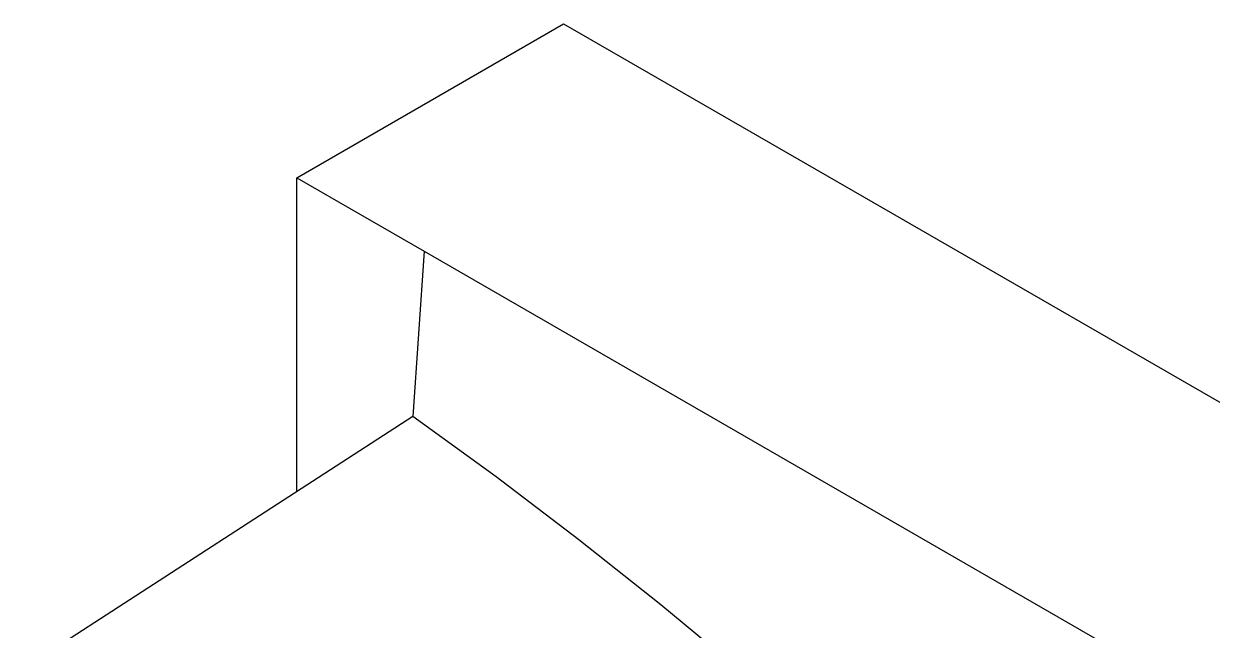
# Model space of a CAD drawing. Header units: millimetres. Extents: x 632 to 3922, y 1402 to 2001.
# Drawn here: x 3584.74 to 3610.21, y 1887.86 to 1900.87 of the extents above; entities that cross this region are included whole.
import ezdxf

# ---------------------------------------------------------------- set-up
doc = ezdxf.new("R2010")
doc.units = ezdxf.units.MM
doc.layers.add('7', color=7, linetype='Continuous')
doc.layers.add('BO', color=7, linetype='Continuous')

# ---------------------------------------------------------------- blocks, each defined once
blk = doc.blocks.new('20180524_223254')
at = {"layer": '7'}
for p, q in [((-20.611, 64.417), (-9.175, 71.02)), ((-9.175, 71.02), (31.838, 47.342)), ((-20.611, 50.952), (-20.611, 64.417)), ((-20.611, 64.417), (-15.158, 61.269)), ((-15.158, 61.269), (-15.645, 54.17)), ((-15.158, 61.269), (14.145, 44.351))]:
    blk.add_line(p, q, dxfattribs=at)
for points in [[(-15.645, 54.17, 0), (-32.32, 43.365, 0)], [(-1.512, 43.185, 0), (-5.002, 46.086, 0), (-8.521, 48.884, 0), (-12.071, 51.581, 0), (-15.645, 54.17, 0)]]:
    blk.add_polyline3d(points, dxfattribs=at)
blk = doc.blocks.new('20180524_2241349')
at = {"layer": 'BO'}
blk.add_blockref('20180524_223254', (-5.108, 5.27), dxfattribs=at)

msp = doc.modelspace()

# ---------------------------------------------------------------- block references
at = {"layer": 'BO', "xscale": 0.5, "yscale": 0.5, "zscale": 0.5}
msp.add_blockref('20180524_2241349', (3603.451, 1862.72), dxfattribs=at)

doc.saveas('drawing.dxf')
